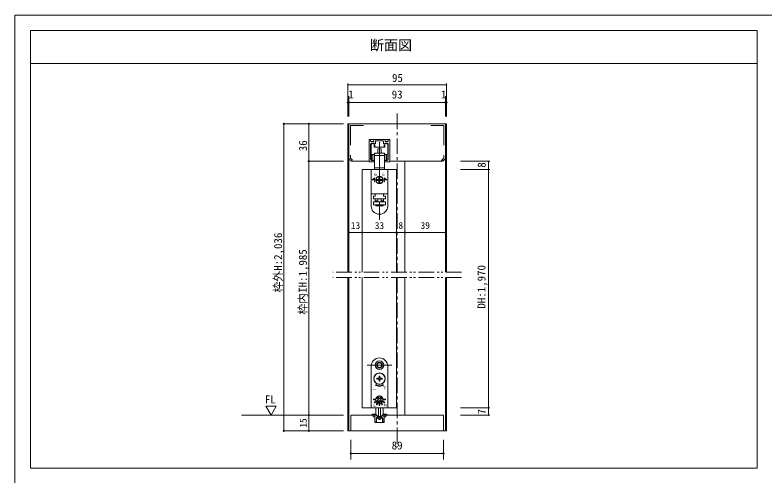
# Model space of a CAD drawing. Units: millimetres on the paper, enlarged 10 times, with parts at other scales. Extents: x -2000 to 11221, y -1870 to 1385.
# Drawn here: x -2000 to 405, y -92 to 1385 of the extents above; entities that cross this region are included whole.
import ezdxf
from ezdxf.enums import TextEntityAlignment as Align

# ---------------------------------------------------------------- set-up
doc = ezdxf.new("R2010")
doc.units = ezdxf.units.MM
doc.header["$LTSCALE"] = 10
doc.header["$PDMODE"] = 32
doc.header["$PDSIZE"] = 4
for name, pattern in [('CHAIN1', [8, 5, -1, 1, -1]), ('DOUBLE_CHAIN1', [8.8, 5, -1, 0.6, -0.6, 0.6, -1]), ('USER1', [19.05, 12.7, -6.35]), ('USER2', [9.525, 6.35, -3.175]), ('USER3', [31.75, 15.875, -3.175, 3.175, -3.175, 3.175, -3.175]), ('USER4', [50.8, 31.75, -6.35, 6.35, -6.35])]:
    doc.linetypes.add(name, pattern=pattern)
doc.layers.add('1-1_0', color=7, linetype='Continuous', lineweight=20)
doc.layers.add('2-0', color=7, linetype='Continuous', lineweight=20)
doc.styles.add('ＭＳ ゴシック', font='')
doc.styles.get('ＭＳ ゴシック').set_extended_font_data('MS Gothic')

msp = doc.modelspace()

# ---------------------------------------------------------------- linework, layer by layer
at = {"layer": '1-1_0'}
for p, q in [((-1950, 1335), (380, 1335)), ((380, -67.5), (380, 1335)), ((-1950, 1230), (380, 1230))]:
    msp.add_line(p, q, dxfattribs=at)
msp.add_lwpolyline([(-2000, -1385), (2000, -1385), (2000, 1385), (-2000, 1385)], close=True, dxfattribs=at)
msp.add_lwpolyline([(380, -67.5), (-1950, -67.5), (-1950, 1335)], dxfattribs=at)
at = {"layer": '2-0', "color": 4, "lineweight": 9}
for p, q in [((-932.92, 1121.8), (-932.92, 1165.1)), ((-932.92, 1121.8), (-932.92, 1165.1)), ((-932.92, 1160.93), (-616.26, 1160.93)), ((-616.26, 1121.8), (-616.26, 1165.1)), ((-616.26, 1121.8), (-616.26, 1165.1)), ((-932.92, 1124.71), (-932.92, 1060.23)), ((-929.59, 1124.71), (-929.59, 1060.23)), ((-619.59, 1124.71), (-619.59, 1060.23)), ((-616.26, 1124.71), (-616.26, 1060.23)), ((-932.92, 1104.71), (-929.59, 1104.71)), ((-929.59, 1104.71), (-619.59, 1104.71)), ((-619.59, 1104.71), (-616.26, 1104.71)), ((-946.26, 1036.22), (-1137.67, 1036.22)), ((-1137.67, 1036.22), (-1137.67, 52.4)), ((-946.26, 1036.22), (-1062.32, 1036.22)), ((-1058.16, 916.22), (-1058.16, 1036.22)), ((-946.26, 916.22), (-1058.16, 916.22)), ((-1058.16, 916.22), (-1058.16, 92.36)), ((-571.26, 916.22), (-476.95, 916.22)), ((-571.26, 916.22), (-476.95, 916.22)), ((-481.12, 119.07), (-481.12, 916.74)), ((-481.12, 916.22), (-481.12, 892.89)), ((-571.26, 889.55), (-476.95, 889.55)), ((-929.59, 687.77), (-886.26, 687.77)), ((-886.26, 687.77), (-776.26, 687.77)), ((-776.26, 687.77), (-749.59, 687.77)), ((-749.59, 687.77), (-619.59, 687.77)), ((-571.26, 125.74), (-476.95, 125.74)), ((-571.26, 125.74), (-476.95, 125.74)), ((-946.26, 102.4), (-1273.91, 102.4)), ((-1058.16, 102.4), (-1058.16, 52.4)), ((-1058.16, 102.4), (-963.33, 102.4)), ((-571.26, 102.4), (-476.95, 102.4)), ((-571.26, 102.4), (-476.95, 102.4)), ((-481.12, 119.07), (-481.12, 102.4)), ((-946.26, 52.4), (-1137.67, 52.4)), ((-946.26, 52.4), (-1062.32, 52.4)), ((-1058.16, 52.4), (-963.33, 52.4))]:
    msp.add_line(p, q, dxfattribs=at)
at = {"layer": '2-0', "color": 4, "linetype": 'CHAIN1', "lineweight": 9}
for p, q in [((-774.59, 1069.55), (-774.59, 558.85)), ((-774.59, 543.06), (-774.59, -0.46))]:
    msp.add_line(p, q, dxfattribs=at)
at = {"layer": '2-0'}
for p, q in [((-932.92, 1036.22), (-922.92, 1036.22)), ((-932.92, 1036.22), (-932.92, 560.74)), ((-929.59, 1036.22), (-929.59, 560.74)), ((-626.26, 1036.22), (-922.92, 1036.22)), ((-619.59, 1036.22), (-619.59, 560.74)), ((-619.59, 924.55), (-619.59, 1036.22)), ((-862.92, 986.22), (-801.26, 986.22)), ((-864.59, 916.22), (-864.59, 984.56)), ((-858.59, 966.55), (-858.59, 921.89)), ((-857.59, 969.53), (-857.59, 941.22)), ((-854.75, 973.07), (-857.1, 970.71)), ((-853.57, 973.55), (-851.26, 973.55)), ((-847.92, 961.22), (-847.92, 970.22)), ((-846.26, 966.55), (-846.26, 962.89)), ((-816.26, 966.55), (-816.26, 962.89)), ((-814.59, 970.22), (-814.59, 961.22)), ((-811.26, 973.55), (-808.95, 973.55)), ((-807.77, 973.07), (-805.41, 970.71)), ((-804.92, 969.53), (-804.92, 941.22)), ((-803.92, 966.55), (-803.92, 921.89)), ((-797.92, 984.56), (-797.92, 916.22)), ((-814.59, 961.22), (-847.92, 961.22)), ((-836.59, 956.55), (-836.59, 941.9)), ((-825.92, 956.55), (-836.59, 956.55)), ((-825.92, 941.9), (-825.92, 956.55)), ((-815.4, 935.22), (-815.4, 941.9)), ((-921.26, 916.22), (-904.59, 916.22)), ((-864.59, 916.22), (-904.59, 916.22)), ((-847.92, 937.89), (-854.26, 937.89)), ((-849.2, 920.22), (-847.11, 920.22)), ((-847.11, 935.22), (-815.4, 935.22)), ((-847.11, 935.22), (-847.11, 894.89)), ((-815.4, 894.89), (-815.4, 935.22)), ((-815.4, 920.22), (-813.31, 920.22)), ((-814.59, 937.89), (-808.26, 937.89)), ((-634.59, 916.22), (-797.92, 916.22)), ((-749.59, 916.22), (-749.59, 560.74)), ((-637.92, 916.22), (-634.59, 916.22)), ((-634.59, 916.22), (-627.92, 916.22)), ((-627.92, 916.22), (-619.59, 924.55)), ((-929.59, 911.22), (-929.59, 691.05)), ((-847.11, 889.89), (-815.4, 889.89)), ((-844.56, 889.89), (-844.56, 889.55)), ((-817.9, 889.55), (-817.9, 889.89)), ((-815.4, 889.89), (-815.4, 894.89)), ((-619.59, 911.22), (-619.59, 691.05)), ((-886.26, 889.55), (-886.26, 560.74)), ((-776.26, 889.55), (-886.26, 889.55)), ((-776.26, 889.55), (-776.26, 560.74)), ((-886.26, 815.46), (-886.26, 691.05)), ((-857.59, 772.55), (-857.59, 811.89)), ((-804.92, 772.55), (-804.92, 811.89)), ((-886.26, 776.78), (-886.26, 691.05)), ((-776.26, 776.78), (-776.26, 691.05)), ((-776.26, 776.78), (-776.26, 691.05)), ((-932.92, 544.07), (-932.92, 52.4)), ((-929.59, 544.07), (-929.59, 92.4)), ((-886.26, 544.07), (-886.26, 125.74)), ((-776.26, 544.07), (-776.26, 125.74)), ((-749.59, 544.07), (-749.59, 102.4)), ((-619.59, 544.07), (-619.59, 92.4)), ((-616.26, 544.07), (-616.26, 52.4)), ((-886.26, 125.74), (-776.26, 125.74)), ((-929.59, 102.4), (-929.59, 52.4)), ((-922.92, 102.4), (-922.92, 52.4)), ((-922.92, 102.4), (-851.26, 102.4)), ((-855.26, 102.4), (-846.26, 102.4)), ((-851.26, 102.4), (-851.26, 97.4)), ((-851.26, 97.4), (-846.26, 97.4)), ((-846.26, 105.74), (-850.54, 105.74)), ((-846.26, 79.07), (-846.26, 97.4)), ((-816.26, 105.74), (-811.97, 105.74)), ((-807.26, 102.4), (-816.26, 102.4)), ((-816.26, 97.4), (-816.26, 79.07)), ((-811.26, 97.4), (-816.26, 97.4)), ((-811.26, 102.4), (-811.26, 97.4)), ((-811.26, 102.4), (-626.26, 102.4)), ((-626.26, 102.4), (-626.26, 52.4)), ((-846.26, 79.07), (-816.26, 79.07)), ((-844.59, 80.07), (-841.26, 80.07)), ((-841.26, 80.07), (-841.26, 94.16)), ((-839.59, 94.91), (-832.65, 88.74)), ((-832.65, 88.74), (-829.86, 88.74)), ((-822.92, 94.91), (-829.86, 88.74)), ((-821.26, 94.16), (-821.26, 80.07)), ((-817.92, 80.07), (-821.26, 80.07)), ((-616.26, 52.4), (-932.92, 52.4)), ((-932.92, 52.4), (-616.26, 52.4)), ((-922.92, -40.04), (-922.92, 22.91)), ((-626.26, -40.04), (-626.26, 22.91)), ((-922.92, -20.04), (-626.26, -20.04))]:
    msp.add_line(p, q, dxfattribs=at)
at = {"layer": '2-0', "linetype": 'USER2'}
for p, q in [((-924.59, 1031.22), (-924.59, 926.63)), ((-924.59, 1031.22), (-882.93, 1031.22)), ((-624.59, 1031.22), (-666.25, 1031.22)), ((-624.59, 1031.22), (-624.59, 926.63)), ((-924.59, 926.63), (-917.92, 919.96)), ((-631.26, 919.96), (-632.92, 919.96)), ((-632.29, 921.22), (-632.37, 921.22)), ((-624.59, 926.63), (-631.26, 919.96))]:
    msp.add_line(p, q, dxfattribs=at)
at = {"layer": '2-0', "color": 6, "linetype": 'USER3', "lineweight": 18}
for p, q in [((-862.92, 986.22), (-861.26, 986.22)), ((-801.26, 986.22), (-799.59, 986.22)), ((-859.59, 984.56), (-859.59, 981.22)), ((-859.59, 969.56), (-859.59, 923.56)), ((-857.92, 979.56), (-850.92, 979.56)), ((-849.26, 981.22), (-849.26, 984.56)), ((-844.26, 973.21), (-844.26, 980.22)), ((-818.26, 980.22), (-818.26, 973.21)), ((-813.26, 984.56), (-813.26, 981.22)), ((-811.59, 979.56), (-804.59, 979.56)), ((-802.92, 981.22), (-802.92, 984.56)), ((-802.92, 923.56), (-802.92, 969.56)), ((-849.59, 914.56), (-862.92, 914.56)), ((-854.59, 918.56), (-848.92, 918.56)), ((-847.92, 917.56), (-847.92, 916.22)), ((-814.59, 916.22), (-814.59, 917.56)), ((-813.59, 918.56), (-807.92, 918.56)), ((-799.59, 914.56), (-812.92, 914.56))]:
    msp.add_line(p, q, dxfattribs=at)
at = {"layer": '2-0', "lineweight": 18}
for p, q in [((-858.26, 922.56), (-858.26, 969.22)), ((-804.26, 922.56), (-804.26, 969.22)), ((-854.27, 918.56), (-854.25, 937.89)), ((-854.26, 918.56), (-852.92, 918.56)), ((-847.92, 923.56), (-847.92, 937.89)), ((-847.92, 934.22), (-847.11, 934.22)), ((-814.59, 934.22), (-815.4, 934.22)), ((-814.59, 923.56), (-814.59, 937.89)), ((-808.26, 918.56), (-809.59, 918.56)), ((-808.24, 918.56), (-808.26, 937.89)), ((-857.59, 889.55), (-857.59, 811.89)), ((-804.92, 889.55), (-857.59, 889.55)), ((-804.92, 889.55), (-804.92, 811.89)), ((-854.35, 856.22), (-846.38, 863.22)), ((-854.35, 856.22), (-847.92, 856.22)), ((-846.14, 856.22), (-816.37, 856.22)), ((-836.26, 857.89), (-839.59, 857.89)), ((-839.59, 854.55), (-836.26, 854.55)), ((-832.92, 864.55), (-832.92, 861.22)), ((-832.92, 851.22), (-832.92, 847.89)), ((-829.59, 861.22), (-829.59, 864.55)), ((-829.59, 847.89), (-829.59, 851.22)), ((-822.92, 857.89), (-826.26, 857.89)), ((-826.26, 854.55), (-822.92, 854.55)), ((-808.16, 856.22), (-816.13, 863.22)), ((-808.16, 856.22), (-814.59, 856.22)), ((-804.92, 811.89), (-857.59, 811.89)), ((-844.59, 804.55), (-850.92, 804.55)), ((-850.92, 804.55), (-850.92, 802.89)), ((-844.59, 804.55), (-844.59, 811.89)), ((-844.59, 789.55), (-844.59, 796.22)), ((-836.26, 796.22), (-836.26, 786.22)), ((-826.26, 796.22), (-826.26, 786.22)), ((-817.92, 811.89), (-817.92, 804.55)), ((-811.59, 804.55), (-817.92, 804.55)), ((-817.92, 796.22), (-817.92, 789.55)), ((-811.59, 802.89), (-811.59, 804.55)), ((-811.59, 802.89), (-811.59, 796.22)), ((-850.92, 776.22), (-850.92, 786.22)), ((-850.92, 786.22), (-811.59, 786.22)), ((-844.59, 789.55), (-836.26, 789.55)), ((-844.59, 786.22), (-844.59, 789.55)), ((-842.92, 776.22), (-842.92, 772.89)), ((-857.59, 259.4), (-857.59, 125.74)), ((-804.92, 125.74), (-804.92, 259.4)), ((-834.09, 217.9), (-839.59, 217.9)), ((-829.76, 227.74), (-832.76, 227.74)), ((-832.76, 222.24), (-832.76, 227.74)), ((-832.76, 211.07), (-832.76, 216.57)), ((-829.76, 222.24), (-829.76, 227.74)), ((-829.76, 211.07), (-829.76, 216.57)), ((-822.92, 220.9), (-828.42, 220.9)), ((-822.92, 217.9), (-828.42, 217.9)), ((-822.92, 220.9), (-822.92, 217.9)), ((-829.76, 211.07), (-832.76, 211.07)), ((-838.62, 148.01), (-834.08, 152.44)), ((-835.82, 145.15), (-838.62, 148.01)), ((-834.08, 152.44), (-838.51, 156.97)), ((-835.82, 145.15), (-831.29, 149.57)), ((-826.87, 145.04), (-831.29, 149.57)), ((-831.22, 155.23), (-826.69, 159.65)), ((-824, 147.83), (-826.87, 145.04)), ((-857.59, 125.74), (-804.92, 125.74)), ((-842.92, 105.29), (-842.92, 125.74)), ((-834.17, 125.74), (-834.17, 98.22)), ((-828.34, 125.74), (-828.34, 98.22)), ((-819.59, 125.74), (-819.59, 105.29)), ((-834.17, 98.22), (-828.34, 98.22))]:
    msp.add_line(p, q, dxfattribs=at)
at = {"layer": '2-0', "color": 3, "linetype": 'USER4', "lineweight": 18}
msp.add_line((-831.26, 976.96), (-831.26, 900.29), dxfattribs=at)
at = {"layer": '2-0', "color": 2, "linetype": 'USER1', "lineweight": 18}
for p, q in [((-831.26, 976.96), (-831.26, 728.85)), ((-870.76, 262.4), (-791.76, 262.4))]:
    msp.add_line(p, q, dxfattribs=at)
at = {"layer": '2-0', "color": 2, "lineweight": 18}
msp.add_line((-853.6, 919.35), (-853.6, 917.42), dxfattribs=at)
at = {"layer": '2-0', "linetype": 'DOUBLE_CHAIN1'}
for p, q in [((-567.92, 560.74), (-981.26, 560.74)), ((-567.92, 544.07), (-981.26, 544.07))]:
    msp.add_line(p, q, dxfattribs=at)
at = {"layer": '2-0'}
for points in [[(-929.59, 1036.22), (-929.59, 924.55), (-921.26, 916.22)], [(-626.26, 1036.22), (-616.26, 1036.22), (-616.26, 560.74)], [(-847.11, 935.22), (-847.11, 941.9), (-815.4, 941.9)], [(-847.11, 889.89), (-847.11, 894.89), (-815.4, 894.89)], [(-619.59, 102.4), (-619.59, 52.4), (-929.59, 52.4)], [(-846.26, 105.74), (-831.26, 92.4), (-816.26, 105.74)], [(-844.59, 80.07), (-846.09, 85.07), (-844.59, 85.07), (-846.09, 90.07), (-844.59, 90.07), (-846.26, 95.07), (-846.26, 96.74), (-844.59, 98.4), (-846.26, 100.07), (-846.26, 102.4)], [(-817.92, 80.07), (-816.42, 85.07), (-817.92, 85.07), (-816.42, 90.07), (-817.92, 90.07), (-816.26, 95.07), (-816.26, 96.74), (-817.92, 98.4), (-816.26, 100.07), (-816.26, 102.4)]]:
    msp.add_lwpolyline(points, dxfattribs=at)
at = {"layer": '2-0', "color": 6, "linetype": 'USER3', "lineweight": 18}
for points in [[(-847.59, 986.22), (-831.26, 986.22), (-814.92, 986.22)], [(-845.76, 972.34), (-849.59, 974.56), (-854.59, 974.56)], [(-843.26, 981.22), (-832.26, 981.22), (-831.26, 982.22), (-830.26, 981.22), (-819.26, 981.22)], [(-807.92, 974.56), (-812.92, 974.56), (-816.76, 972.34)]]:
    msp.add_lwpolyline(points, dxfattribs=at)
at = {"layer": '2-0', "lineweight": 18}
for points in [[(-811.59, 796.22), (-850.92, 796.22), (-850.92, 802.89)], [(-811.59, 786.22), (-811.59, 776.22), (-850.92, 776.22)], [(-819.59, 776.22), (-819.59, 772.89), (-842.92, 772.89)], [(-826.26, 789.55), (-817.92, 789.55), (-817.92, 786.22)], [(-834.09, 220.9), (-839.59, 220.9), (-839.59, 217.9)], [(-839.93, 198.46), (-839.42, 199.69), (-843.75, 199.69), (-840.95, 196), (-840.44, 197.23)], [(-822.07, 197.23), (-821.56, 196), (-818.76, 199.69), (-823.09, 199.69), (-822.58, 198.46)], [(-831.22, 155.23), (-835.65, 159.76), (-838.51, 156.97)], [(-824, 147.83), (-828.43, 152.37), (-823.9, 156.79), (-826.69, 159.65)]]:
    msp.add_lwpolyline(points, dxfattribs=at)
for points in [[(-850.26, 151.57), (-843.59, 151.57), (-843.59, 153.24), (-850.26, 153.24)], [(-847.29, 142.18), (-841.52, 145.51), (-842.35, 146.96), (-848.13, 143.62)], [(-831.38, 142.07), (-829.67, 146.05), (-833, 146.09)], [(-814.39, 143.62), (-820.16, 146.96), (-820.99, 145.51), (-815.22, 142.18)], [(-812.26, 153.24), (-818.92, 153.24), (-818.92, 151.57), (-812.26, 151.57)], [(-840.03, 135.53), (-836.7, 141.3), (-838.14, 142.14), (-841.48, 136.36)], [(-830.42, 140.07), (-832.09, 140.07), (-832.09, 133.4), (-830.42, 133.4)], [(-821.03, 136.36), (-824.37, 142.14), (-825.81, 141.3), (-822.48, 135.53)]]:
    msp.add_lwpolyline(points, close=True, dxfattribs=at)
at = {"layer": '2-0', "color": 4, "lineweight": 9}
msp.add_lwpolyline([(-1178.98, 102.4), (-1162.49, 131.09), (-1195.68, 131.09)], close=True, dxfattribs=at)
at = {"layer": '2-0', "lineweight": 18}
for centre, radius in [((-831.26, 856.22), 11.67), ((-831.26, 856.22), 11.33), ((-831.26, 262.4), 13.83), ((-831.26, 262.4), 9.17), ((-831.26, 262.4), 7.5), ((-831.26, 219.4), 18.33), ((-831.26, 219.4), 17.83)]:
    msp.add_circle(centre, radius, dxfattribs=at)
at = {"layer": '2-0', "color": 4, "lineweight": 9}
for centre, start, end in [((-932.92, 1160.93), 0, 180), ((-932.92, 1160.93), 0, 180), ((-932.92, 1160.93), 180, 0), ((-932.92, 1160.93), 180, 0), ((-616.26, 1160.93), 0, 180), ((-616.26, 1160.93), 0, 180), ((-616.26, 1160.93), 180, 0), ((-616.26, 1160.93), 180, 0), ((-481.12, 916.22), 90, 270), ((-481.12, 916.22), 90, 270), ((-481.12, 916.22), 270, 90), ((-481.12, 916.22), 270, 90), ((-481.12, 889.03), 90, 270), ((-481.12, 889.03), 90, 270), ((-481.12, 889.03), 270, 90), ((-481.12, 889.03), 270, 90), ((-481.12, 125.74), 90, 270), ((-481.12, 125.74), 90, 270), ((-481.12, 125.74), 270, 90), ((-481.12, 125.74), 270, 90), ((-481.12, 102.4), 90, 270), ((-481.12, 102.4), 90, 270), ((-481.12, 102.4), 270, 90), ((-481.12, 102.4), 270, 90)]:
    msp.add_arc(centre, 0.521, start, end, dxfattribs=at)
at = {"layer": '2-0', "color": 6, "linetype": 'USER3', "lineweight": 18}
for centre, radius, start, end in [((-862.92, 984.56), 1.67, 90, 180), ((-861.26, 984.56), 1.67, 360, 90), ((-847.59, 984.56), 1.67, 90, 180), ((-814.92, 984.56), 1.67, 360, 90), ((-801.26, 984.56), 1.67, 90, 180), ((-799.59, 984.56), 1.67, 360, 90), ((-857.92, 981.22), 1.67, 180, 270), ((-854.59, 969.56), 5, 90, 180), ((-850.92, 981.22), 1.67, 270, 0), ((-845.26, 973.21), 1, 240, 0), ((-843.26, 980.22), 1, 90, 180), ((-819.26, 980.22), 1, 0, 90), ((-817.26, 973.21), 1, 180, 300), ((-811.59, 981.22), 1.67, 180, 270), ((-807.92, 969.56), 5, 0, 90), ((-804.59, 981.22), 1.67, 270, 0), ((-862.92, 916.22), 1.67, 180, 270), ((-854.59, 923.56), 5, 180, 270), ((-849.59, 916.22), 1.67, 270, 0), ((-848.92, 917.56), 1, 360, 90), ((-813.59, 917.56), 1, 90, 180), ((-812.92, 916.22), 1.67, 180, 270), ((-807.92, 923.56), 5, 270, 0), ((-799.59, 916.22), 1.67, 270, 0)]:
    msp.add_arc(centre, radius, start, end, dxfattribs=at)
at = {"layer": '2-0'}
for centre, radius, start, end in [((-856.92, 966.55), 1.67, 143.10953, 180), ((-855.92, 969.53), 1.67, 135, 180), ((-853.57, 971.89), 1.67, 90, 135), ((-851.26, 970.22), 3.33, 360, 90), ((-847.92, 966.55), 1.67, 360, 90), ((-844.59, 962.89), 1.67, 180, 270), ((-817.92, 962.89), 1.67, 270, 0), ((-814.59, 966.55), 1.67, 90, 180), ((-811.26, 970.22), 3.33, 90, 180), ((-808.95, 971.89), 1.67, 45, 90), ((-806.59, 969.53), 1.67, 0, 45), ((-805.59, 966.55), 1.67, 0, 36.78801), ((-854.26, 941.22), 3.33, 180, 270), ((-808.26, 941.22), 3.33, 270, 360), ((-856.92, 921.89), 1.67, 180, 245.90184), ((-847.92, 934.55), 3.33, 75.95044, 90), ((-814.59, 934.55), 3.33, 90, 104.0179), ((-805.59, 921.89), 1.67, 294.19339, 360), ((-831.26, 772.55), 26.33, 180, 0), ((-855.26, 103.4), 1, 121.58633, 270), ((-850.54, 95.74), 10, 90, 121.58633), ((-811.97, 95.74), 10, 58.41365, 90), ((-807.26, 103.4), 1, 270, 58.41365), ((-840.26, 94.16), 1, 48.36646, 180), ((-822.26, 94.16), 1, 0, 131.63353)]:
    msp.add_arc(centre, radius, start, end, dxfattribs=at)
at = {"layer": '2-0', "lineweight": 18}
for centre, radius, start, end in [((-854.26, 969.22), 4, 94.64843, 180), ((-808.26, 969.22), 4, 0, 85.35157), ((-854.26, 922.56), 4, 180, 270), ((-852.92, 923.56), 5, 270, 0), ((-809.59, 923.56), 5, 180, 270), ((-808.26, 922.56), 4, 270, 0), ((-831.26, 864.55), 1.67, 90, 180), ((-831.26, 864.55), 1.67, 0, 90), ((-831.26, 856.22), 16.67, 155.16542, 204.83459), ((-839.59, 856.22), 1.67, 90, 180), ((-839.59, 856.22), 1.67, 180, 270), ((-836.26, 861.22), 3.33, 270, 0), ((-836.26, 851.22), 3.33, 0, 90), ((-831.26, 847.89), 1.67, 180, 270), ((-831.26, 847.89), 1.67, 270, 0), ((-826.26, 861.22), 3.33, 180, 270), ((-826.26, 851.22), 3.33, 90, 180), ((-822.92, 856.22), 1.67, 0, 90), ((-822.92, 856.22), 1.67, 270, 0), ((-831.26, 856.22), 16.67, 335.16541, 24.83458), ((-831.26, 259.4), 26.33, 0, 180), ((-834.09, 222.24), 1.33, 270, 360), ((-834.09, 216.57), 1.33, 360, 90), ((-828.42, 222.24), 1.33, 180, 270), ((-828.42, 216.57), 1.33, 90, 180), ((-831.26, 219.4), 24, 247.5, 292.5), ((-831.26, 219.4), 22.67, 247.5, 292.5), ((-831.26, 152.4), 11.67, 98.90298, 201.09702), ((-839.29, 150.92), 3.33, 159.87866, 190.42431), ((-839.25, 154.08), 3.33, 168.17431, 198.71996), ((-831.26, 152.4), 11.5, 190.42431, 198.17431), ((-831.26, 152.4), 11.5, 160.42431, 168.17431), ((-831.26, 152.4), 11.17, 176.90028, 181.69834), ((-839.02, 149.85), 3.33, 198.17431, 228.71996), ((-839.96, 149.04), 2.33, 201.09702, 227.38857), ((-838.95, 155.14), 3.33, 129.87866, 160.42431), ((-843.24, 145.49), 2.5, 12.61143, 47.38857), ((-831.26, 152.4), 11.17, 206.90028, 211.69834), ((-831.26, 152.4), 11.17, 146.90028, 151.69834), ((-838.52, 146.54), 2.33, 192.61143, 218.90298), ((-837.47, 147.11), 3.33, 189.87866, 220.42431), ((-837.34, 157.85), 3.33, 138.17431, 168.71996), ((-831.26, 152.4), 11.67, 218.90298, 321.09702), ((-831.26, 152.4), 11.5, 220.42431, 228.17431), ((-831.26, 152.4), 11.5, 130.42431, 138.17431), ((-836.55, 158.62), 3.33, 99.87866, 130.42431), ((-831.26, 152.4), 11.17, 116.90028, 121.69834), ((-833.8, 160.16), 3.33, 108.17431, 138.71996), ((-831.26, 152.4), 11.5, 100.42431, 108.17431), ((-832.73, 160.43), 3.33, 69.87866, 100.42431), ((-832.7, 161.62), 2.33, 72.61143, 98.90298), ((-831.26, 166.24), 2.5, 252.61143, 287.38857), ((-831.26, 152.4), 11.17, 86.90028, 91.69834), ((-829.58, 160.4), 3.33, 78.17431, 108.71996), ((-829.81, 161.62), 2.33, 81.09702, 107.38857), ((-831.26, 152.4), 11.67, 338.90298, 81.09702), ((-831.26, 152.4), 11.5, 70.42431, 78.17431), ((-828.52, 160.1), 3.33, 39.87866, 70.42431), ((-831.26, 152.4), 11.17, 56.90028, 61.69834), ((-825.81, 158.49), 3.33, 48.17431, 78.71996), ((-831.26, 152.4), 11.5, 310.42431, 318.17431), ((-831.26, 152.4), 11.5, 40.42431, 48.17431), ((-825.17, 146.96), 3.33, 318.17431, 348.71996), ((-825.04, 157.7), 3.33, 9.87866, 40.42431), ((-823.99, 146.54), 2.33, 321.09702, 347.38857), ((-831.26, 152.4), 11.17, 326.90028, 331.69834), ((-831.26, 152.4), 11.17, 26.90028, 31.69834), ((-819.28, 145.49), 2.5, 132.61143, 167.38857), ((-823.56, 149.67), 3.33, 309.87866, 340.42431), ((-823.5, 154.95), 3.33, 18.17431, 48.71996), ((-822.55, 149.04), 2.33, 312.61143, 338.90298), ((-831.26, 152.4), 11.5, 340.42431, 348.17431), ((-831.26, 152.4), 11.5, 10.42431, 18.17431), ((-831.26, 152.4), 11.17, 356.90028, 1.69834), ((-823.26, 150.73), 3.33, 348.17431, 18.71996), ((-823.22, 153.88), 3.33, 339.87866, 10.42431), ((-836.7, 146.32), 3.33, 228.17431, 258.71996), ((-831.26, 152.4), 11.17, 236.90028, 241.69834), ((-833.99, 144.71), 3.33, 219.87866, 250.42431), ((-831.26, 152.4), 11.5, 250.42431, 258.17431), ((-832.93, 144.41), 3.33, 258.17431, 288.71996), ((-831.26, 152.4), 11.17, 266.90028, 271.69834), ((-829.78, 144.37), 3.33, 249.87866, 280.42431), ((-831.26, 152.4), 11.5, 280.42431, 288.17431), ((-828.71, 144.64), 3.33, 288.17431, 318.71996), ((-831.26, 152.4), 11.17, 296.90028, 301.69834), ((-825.96, 146.18), 3.33, 279.87866, 310.42431), ((-841.26, 105.29), 1.67, 180, 210.56067), ((-831.21, 111.22), 13.33, 210.56067, 257.16143), ((-831.3, 111.22), 13.33, 282.83857, 329.43933), ((-821.26, 105.29), 1.67, 329.43933, 360)]:
    msp.add_arc(centre, radius, start, end, dxfattribs=at)
at = {"layer": '2-0', "color": 4}
for p in [(-932.92, 1104.71), (-929.59, 1104.71), (-619.59, 1104.71), (-616.26, 1104.71), (-1137.67, 1036.22), (-1058.16, 1036.22), (-1058.16, 916.22), (-929.59, 687.77), (-886.26, 687.77), (-776.26, 687.77), (-749.59, 687.77), (-619.59, 687.77), (-1058.16, 102.4), (-1137.67, 52.4), (-1058.16, 52.4)]:
    msp.add_point(p, dxfattribs=at)
at = {"layer": '2-0'}
for p in [(-922.92, -20.04), (-626.26, -20.04)]:
    msp.add_point(p, dxfattribs=at)

# ---------------------------------------------------------------- texts
at = {"layer": '1-1_0', "style": 'ＭＳ ゴシック'}
msp.add_text('断面図', height=32.99, dxfattribs=at).set_placement((-861.74, 1261.98), align=Align.BOTTOM_LEFT)
at = {"layer": '2-0', "style": 'ＭＳ ゴシック'}
for s, height, p in [('95', 25.66, (-791.11, 1163.02)), ('1', 25.66, (-930.9, 1109.71)), ('93', 25.66, (-792.09, 1109.71)), ('1', 25.66, (-634.08, 1109.71)), ('右', 7.33, (-849.49, 869.09)), ('左', 7.33, (-823.9, 868.89)), ('13', 21.99, (-922.92, 692.77)), ('33', 21.99, (-846.26, 692.77)), ('8', 21.99, (-770.42, 692.77)), ('39', 21.99, (-699.59, 692.77)), ('上', 8.55, (-853.33, 182.34)), ('下', 8.55, (-821.01, 182.08)), ('FL', 25.66, (-1198.64, 132.2)), ('左', 8.55, (-853.02, 128.16)), ('右', 8.55, (-819.04, 128.08)), ('89', 25.66, (-792.09, -15.04))]:
    msp.add_text(s, height=height, dxfattribs=at).set_placement(p, align=Align.BOTTOM_LEFT)
for s, height, p in [('36', 25.66, (-1056.07, 948.33)), ('8', 25.66, (-483.2, 895.67)), ('枠外H:2,036', 25.66, (-1136.01, 495.16)), ('枠内IH:1,985', 25.66, (-1056.49, 424.59)), ('DH:1,970', 25.66, (-483.62, 443.98)), ('7', 25.66, (-483.18, 104.85)), ('15', 21.99, (-1058.16, 62.4))]:
    msp.add_text(s, height=height, rotation=90, dxfattribs=at).set_placement(p, align=Align.BOTTOM_LEFT)

doc.saveas('drawing.dxf')
